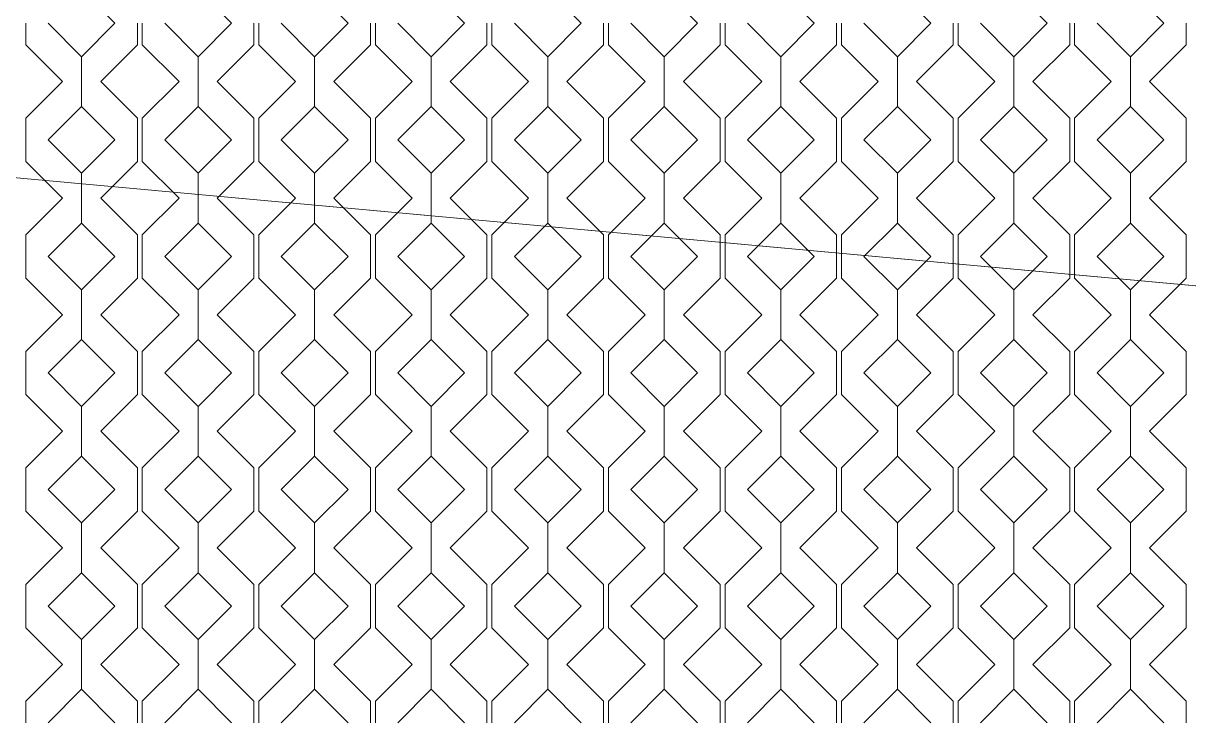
# Model space of a CAD drawing. Header units: millimetres. Extents: x -20794 to 71174, y -103753 to 30644.
# Drawn here: x 18833 to 22167, y 15667 to 17667 of the extents above; entities that cross this region are included whole.
import ezdxf

# ---------------------------------------------------------------- set-up
doc = ezdxf.new("R2010")
doc.units = ezdxf.units.MM
doc.header["$MEASUREMENT"] = 0
doc.layers.add('2D - Общий_Ном._пера__1', color=7, linetype='Continuous', lineweight=13)
doc.layers.add('Местность - Рельеф_Ном._пера__1', color=7, linetype='Continuous', lineweight=13)
doc.layers.add('Местность - Рельеф', color=7, linetype='Continuous')
doc.layers.add('Местность - Рельеф_Ном._пера__102', color=7, linetype='Continuous', lineweight=5, true_color=0xcccccc)

# ---------------------------------------------------------------- blocks, each defined once
blk = doc.blocks.new('*X1')
at = {"layer": 'Местность - Рельеф_Ном._пера__102', "color": 254, "linetype": 'Continuous', "lineweight": 5, "true_color": 0xcccccc}
for p, q in [((18999.981165, 17762.0786), (19095.4108, 17666.649)), ((19333.314165, 17762.0786), (19428.7438, 17666.649)), ((19666.647165, 17762.0786), (19762.0768, 17666.649)), ((19999.980165, 17762.0786), (20095.4098, 17666.649)), ((20333.313165, 17762.0786), (20428.7428, 17666.649)), ((20666.646165, 17762.0786), (20762.0758, 17666.649)), ((20999.979165, 17762.0786), (21095.4088, 17666.649)), ((21333.312165, 17762.0786), (21428.7418, 17666.649)), ((21666.645165, 17762.0786), (21762.0748, 17666.649)), ((21999.978165, 17762.0786), (22095.4078, 17666.649)), ((18840.412, 17666.649), (18840.412, 17604.905)), ((18999.981, 17571.22), (18904.552, 17666.649)), ((19095.4106, 17666.649), (18999.981, 17571.22)), ((19159.55, 17666.649), (19159.55, 17604.905)), ((19173.745, 17666.649), (19173.745, 17604.905)), ((19333.314, 17571.22), (19237.885, 17666.649)), ((19428.7436, 17666.649), (19333.314, 17571.22)), ((19492.883, 17666.649), (19492.883, 17604.905)), ((19507.078, 17666.649), (19507.078, 17604.905)), ((19666.647, 17571.22), (19571.218, 17666.649)), ((19762.0766, 17666.649), (19666.647, 17571.22)), ((19826.216, 17666.649), (19826.216, 17604.905)), ((19840.411, 17666.649), (19840.411, 17604.905)), ((19999.98, 17571.22), (19904.551, 17666.649)), ((20095.4096, 17666.649), (19999.98, 17571.22)), ((20159.549, 17666.649), (20159.549, 17604.905)), ((20173.744, 17666.649), (20173.744, 17604.905)), ((20333.313, 17571.22), (20237.884, 17666.649)), ((20428.7426, 17666.649), (20333.313, 17571.22)), ((20492.882, 17666.649), (20492.882, 17604.905)), ((20507.077, 17666.649), (20507.077, 17604.905)), ((20666.646, 17571.22), (20571.217, 17666.649)), ((20762.0756, 17666.649), (20666.646, 17571.22)), ((20826.215, 17666.649), (20826.215, 17604.905)), ((20840.41, 17666.649), (20840.41, 17604.905)), ((20999.979, 17571.22), (20904.55, 17666.649)), ((21095.4086, 17666.649), (20999.979, 17571.22)), ((21159.548, 17666.649), (21159.548, 17604.905)), ((21173.743, 17666.649), (21173.743, 17604.905)), ((21333.312, 17571.22), (21237.883, 17666.649)), ((21428.7416, 17666.649), (21333.312, 17571.22)), ((21492.881, 17666.649), (21492.881, 17604.905)), ((21507.076, 17666.649), (21507.076, 17604.905)), ((21666.645, 17571.22), (21571.216, 17666.649)), ((21762.0746, 17666.649), (21666.645, 17571.22)), ((21826.214, 17666.649), (21826.214, 17604.905)), ((21840.409, 17666.649), (21840.409, 17604.905)), ((21999.978, 17571.22), (21904.549, 17666.649)), ((22095.4076, 17666.649), (21999.978, 17571.22)), ((22159.547, 17666.649), (22159.547, 17604.905)), ((18945.334, 17499.983), (18840.412, 17604.905)), ((19159.55, 17604.905), (19054.6279, 17499.983)), ((19278.667, 17499.983), (19173.745, 17604.905)), ((19492.883, 17604.905), (19387.9609, 17499.983)), ((19612, 17499.983), (19507.078, 17604.905)), ((19826.216, 17604.905), (19721.2939, 17499.983)), ((19945.333, 17499.983), (19840.411, 17604.905)), ((20159.549, 17604.905), (20054.6269, 17499.983)), ((20278.666, 17499.983), (20173.744, 17604.905)), ((20492.882, 17604.905), (20387.9599, 17499.983)), ((20611.999, 17499.983), (20507.077, 17604.905)), ((20826.215, 17604.905), (20721.2929, 17499.983)), ((20945.332, 17499.983), (20840.41, 17604.905)), ((21159.548, 17604.905), (21054.6259, 17499.983)), ((21278.665, 17499.983), (21173.743, 17604.905)), ((21492.881, 17604.905), (21387.9589, 17499.983)), ((21611.998, 17499.983), (21507.076, 17604.905)), ((21826.214, 17604.905), (21721.2919, 17499.983)), ((21945.331, 17499.983), (21840.409, 17604.905)), ((22159.547, 17604.905), (22054.6249, 17499.983)), ((18999.981, 17428.7456), (18999.981, 17571.22)), ((18999.981165, 17571.22), (18999.981165, 17428.7456)), ((19333.314, 17428.7456), (19333.314, 17571.22)), ((19333.314165, 17571.22), (19333.314165, 17428.7456)), ((19666.647, 17428.7456), (19666.647, 17571.22)), ((19666.647165, 17571.22), (19666.647165, 17428.7456)), ((19999.98, 17428.7456), (19999.98, 17571.22)), ((19999.980165, 17571.22), (19999.980165, 17428.7456)), ((20333.313, 17428.7456), (20333.313, 17571.22)), ((20333.313165, 17571.22), (20333.313165, 17428.7456)), ((20666.646, 17428.7456), (20666.646, 17571.22)), ((20666.646165, 17571.22), (20666.646165, 17428.7456)), ((20999.979, 17428.7456), (20999.979, 17571.22)), ((20999.979165, 17571.22), (20999.979165, 17428.7456)), ((21333.312, 17428.7456), (21333.312, 17571.22)), ((21333.312165, 17571.22), (21333.312165, 17428.7456)), ((21666.645, 17428.7456), (21666.645, 17571.22)), ((21666.645165, 17571.22), (21666.645165, 17428.7456)), ((21999.978, 17428.7456), (21999.978, 17571.22)), ((21999.978165, 17571.22), (21999.978165, 17428.7456)), ((18840.412, 17395.0605), (18945.334, 17499.983)), ((19054.6279, 17499.983), (19159.55, 17395.0605)), ((19173.745, 17395.0605), (19278.667, 17499.983)), ((19387.9609, 17499.983), (19492.883, 17395.0605)), ((19507.078, 17395.0605), (19612, 17499.983)), ((19721.2939, 17499.983), (19826.216, 17395.0605)), ((19840.411, 17395.0605), (19945.333, 17499.983)), ((20054.6269, 17499.983), (20159.549, 17395.0605)), ((20173.744, 17395.0605), (20278.666, 17499.983)), ((20387.9599, 17499.983), (20492.882, 17395.0605)), ((20507.077, 17395.0605), (20611.999, 17499.983)), ((20721.2929, 17499.983), (20826.215, 17395.0605)), ((20840.41, 17395.0605), (20945.332, 17499.983)), ((21054.6259, 17499.983), (21159.548, 17395.0605)), ((21173.743, 17395.0605), (21278.665, 17499.983)), ((21387.9589, 17499.983), (21492.881, 17395.0605)), ((21507.076, 17395.0605), (21611.998, 17499.983)), ((21721.2919, 17499.983), (21826.214, 17395.0605)), ((21840.409, 17395.0605), (21945.331, 17499.983)), ((22054.6249, 17499.983), (22159.547, 17395.0605)), ((18904.552, 17333.316165), (18999.981, 17428.7458)), ((18999.981165, 17428.7456), (19095.4108, 17333.316)), ((19237.885, 17333.316165), (19333.314, 17428.7458)), ((19333.314165, 17428.7456), (19428.7438, 17333.316)), ((19571.218, 17333.316165), (19666.647, 17428.7458)), ((19666.647165, 17428.7456), (19762.0768, 17333.316)), ((19904.551, 17333.316165), (19999.98, 17428.7458)), ((19999.980165, 17428.7456), (20095.4098, 17333.316)), ((20237.884, 17333.316165), (20333.313, 17428.7458)), ((20333.313165, 17428.7456), (20428.7428, 17333.316)), ((20571.217, 17333.316165), (20666.646, 17428.7458)), ((20666.646165, 17428.7456), (20762.0758, 17333.316)), ((20904.55, 17333.316165), (20999.979, 17428.7458)), ((20999.979165, 17428.7456), (21095.4088, 17333.316)), ((21237.883, 17333.316165), (21333.312, 17428.7458)), ((21333.312165, 17428.7456), (21428.7418, 17333.316)), ((21571.216, 17333.316165), (21666.645, 17428.7458)), ((21666.645165, 17428.7456), (21762.0748, 17333.316)), ((21904.549, 17333.316165), (21999.978, 17428.7458)), ((21999.978165, 17428.7456), (22095.4078, 17333.316)), ((18840.412, 17395.0605), (18840.412, 17333.316)), ((19159.55, 17395.0605), (19159.55, 17333.316)), ((19173.745, 17395.0605), (19173.745, 17333.316)), ((19492.883, 17395.0605), (19492.883, 17333.316)), ((19507.078, 17395.0605), (19507.078, 17333.316)), ((19826.216, 17395.0605), (19826.216, 17333.316)), ((19840.411, 17395.0605), (19840.411, 17333.316)), ((20159.549, 17395.0605), (20159.549, 17333.316)), ((20173.744, 17395.0605), (20173.744, 17333.316)), ((20492.882, 17395.0605), (20492.882, 17333.316)), ((20507.077, 17395.0605), (20507.077, 17333.316)), ((20826.215, 17395.0605), (20826.215, 17333.316)), ((20840.41, 17395.0605), (20840.41, 17333.316)), ((21159.548, 17395.0605), (21159.548, 17333.316)), ((21173.743, 17395.0605), (21173.743, 17333.316)), ((21492.881, 17395.0605), (21492.881, 17333.316)), ((21507.076, 17395.0605), (21507.076, 17333.316)), ((21826.214, 17395.0605), (21826.214, 17333.316)), ((21840.409, 17395.0605), (21840.409, 17333.316)), ((22159.547, 17395.0605), (22159.547, 17333.316)), ((18840.412, 17333.316), (18840.412, 17271.572)), ((18999.981, 17237.887), (18904.552, 17333.316)), ((19095.4106, 17333.316), (18999.981, 17237.887)), ((19159.55, 17333.316), (19159.55, 17271.572)), ((19173.745, 17333.316), (19173.745, 17271.572)), ((19333.314, 17237.887), (19237.885, 17333.316)), ((19428.7436, 17333.316), (19333.314, 17237.887)), ((19492.883, 17333.316), (19492.883, 17271.572)), ((19507.078, 17333.316), (19507.078, 17271.572)), ((19666.647, 17237.887), (19571.218, 17333.316)), ((19762.0766, 17333.316), (19666.647, 17237.887)), ((19826.216, 17333.316), (19826.216, 17271.572)), ((19840.411, 17333.316), (19840.411, 17271.572)), ((19999.98, 17237.887), (19904.551, 17333.316)), ((20095.4096, 17333.316), (19999.98, 17237.887)), ((20159.549, 17333.316), (20159.549, 17271.572)), ((20173.744, 17333.316), (20173.744, 17271.572)), ((20333.313, 17237.887), (20237.884, 17333.316)), ((20428.7426, 17333.316), (20333.313, 17237.887)), ((20492.882, 17333.316), (20492.882, 17271.572)), ((20507.077, 17333.316), (20507.077, 17271.572)), ((20666.646, 17237.887), (20571.217, 17333.316)), ((20762.0756, 17333.316), (20666.646, 17237.887)), ((20826.215, 17333.316), (20826.215, 17271.572)), ((20840.41, 17333.316), (20840.41, 17271.572)), ((20999.979, 17237.887), (20904.55, 17333.316)), ((21095.4086, 17333.316), (20999.979, 17237.887)), ((21159.548, 17333.316), (21159.548, 17271.572)), ((21173.743, 17333.316), (21173.743, 17271.572)), ((21333.312, 17237.887), (21237.883, 17333.316)), ((21428.7416, 17333.316), (21333.312, 17237.887)), ((21492.881, 17333.316), (21492.881, 17271.572)), ((21507.076, 17333.316), (21507.076, 17271.572)), ((21666.645, 17237.887), (21571.216, 17333.316)), ((21762.0746, 17333.316), (21666.645, 17237.887)), ((21826.214, 17333.316), (21826.214, 17271.572)), ((21840.409, 17333.316), (21840.409, 17271.572)), ((21999.978, 17237.887), (21904.549, 17333.316)), ((22095.4076, 17333.316), (21999.978, 17237.887)), ((22159.547, 17333.316), (22159.547, 17271.572)), ((18945.334, 17166.65), (18840.412, 17271.572)), ((19159.55, 17271.572), (19054.6279, 17166.65)), ((19278.667, 17166.65), (19173.745, 17271.572)), ((19492.883, 17271.572), (19387.9609, 17166.65)), ((19612, 17166.65), (19507.078, 17271.572)), ((19826.216, 17271.572), (19721.2939, 17166.65)), ((19945.333, 17166.65), (19840.411, 17271.572)), ((20159.549, 17271.572), (20054.6269, 17166.65)), ((20278.666, 17166.65), (20173.744, 17271.572)), ((20492.882, 17271.572), (20387.9599, 17166.65)), ((20611.999, 17166.65), (20507.077, 17271.572)), ((20826.215, 17271.572), (20721.2929, 17166.65)), ((20945.332, 17166.65), (20840.41, 17271.572)), ((21159.548, 17271.572), (21054.6259, 17166.65)), ((21278.665, 17166.65), (21173.743, 17271.572)), ((21492.881, 17271.572), (21387.9589, 17166.65)), ((21611.998, 17166.65), (21507.076, 17271.572)), ((21826.214, 17271.572), (21721.2919, 17166.65)), ((21945.331, 17166.65), (21840.409, 17271.572)), ((22159.547, 17271.572), (22054.6249, 17166.65)), ((18999.981, 17095.4126), (18999.981, 17237.887)), ((18999.981165, 17237.887), (18999.981165, 17095.4126)), ((19333.314, 17095.4126), (19333.314, 17237.887)), ((19333.314165, 17237.887), (19333.314165, 17095.4126)), ((19666.647, 17095.4126), (19666.647, 17237.887)), ((19666.647165, 17237.887), (19666.647165, 17095.4126)), ((19999.98, 17095.4126), (19999.98, 17237.887)), ((19999.980165, 17237.887), (19999.980165, 17095.4126)), ((20333.313, 17095.4126), (20333.313, 17237.887)), ((20333.313165, 17237.887), (20333.313165, 17095.4126)), ((20666.646, 17095.4126), (20666.646, 17237.887)), ((20666.646165, 17237.887), (20666.646165, 17095.4126)), ((20999.979, 17095.4126), (20999.979, 17237.887)), ((20999.979165, 17237.887), (20999.979165, 17095.4126)), ((21333.312, 17095.4126), (21333.312, 17237.887)), ((21333.312165, 17237.887), (21333.312165, 17095.4126)), ((21666.645, 17095.4126), (21666.645, 17237.887)), ((21666.645165, 17237.887), (21666.645165, 17095.4126)), ((21999.978, 17095.4126), (21999.978, 17237.887)), ((21999.978165, 17237.887), (21999.978165, 17095.4126)), ((18840.412, 17061.7275), (18945.334, 17166.65)), ((19054.6279, 17166.65), (19159.55, 17061.7275)), ((19173.745, 17061.7275), (19278.667, 17166.65)), ((19387.9609, 17166.65), (19492.883, 17061.7275)), ((19507.078, 17061.7275), (19612, 17166.65)), ((19721.2939, 17166.65), (19826.216, 17061.7275)), ((19840.411, 17061.7275), (19945.333, 17166.65)), ((20054.6269, 17166.65), (20159.549, 17061.7275)), ((20173.744, 17061.7275), (20278.666, 17166.65)), ((20387.9599, 17166.65), (20492.882, 17061.7275)), ((20507.077, 17061.7275), (20611.999, 17166.65)), ((20721.2929, 17166.65), (20826.215, 17061.7275)), ((20840.41, 17061.7275), (20945.332, 17166.65)), ((21054.6259, 17166.65), (21159.548, 17061.7275)), ((21173.743, 17061.7275), (21278.665, 17166.65)), ((21387.9589, 17166.65), (21492.881, 17061.7275)), ((21507.076, 17061.7275), (21611.998, 17166.65)), ((21721.2919, 17166.65), (21826.214, 17061.7275)), ((21840.409, 17061.7275), (21945.331, 17166.65)), ((22054.6249, 17166.65), (22159.547, 17061.7275)), ((18904.552, 16999.983165), (18999.981, 17095.4128)), ((18999.981165, 17095.4126), (19095.4108, 16999.983)), ((19237.885, 16999.983165), (19333.314, 17095.4128)), ((19333.314165, 17095.4126), (19428.7438, 16999.983)), ((19571.218, 16999.983165), (19666.647, 17095.4128)), ((19666.647165, 17095.4126), (19762.0768, 16999.983)), ((19904.551, 16999.983165), (19999.98, 17095.4128)), ((19999.980165, 17095.4126), (20095.4098, 16999.983)), ((20237.884, 16999.983165), (20333.313, 17095.4128)), ((20333.313165, 17095.4126), (20428.7428, 16999.983)), ((20571.217, 16999.983165), (20666.646, 17095.4128)), ((20666.646165, 17095.4126), (20762.0758, 16999.983)), ((20904.55, 16999.983165), (20999.979, 17095.4128)), ((20999.979165, 17095.4126), (21095.4088, 16999.983)), ((21237.883, 16999.983165), (21333.312, 17095.4128)), ((21333.312165, 17095.4126), (21428.7418, 16999.983)), ((21571.216, 16999.983165), (21666.645, 17095.4128)), ((21666.645165, 17095.4126), (21762.0748, 16999.983)), ((21904.549, 16999.983165), (21999.978, 17095.4128)), ((21999.978165, 17095.4126), (22095.4078, 16999.983)), ((18840.412, 17061.7275), (18840.412, 16999.983)), ((19159.55, 17061.7275), (19159.55, 16999.983)), ((19173.745, 17061.7275), (19173.745, 16999.983)), ((19492.883, 17061.7275), (19492.883, 16999.983)), ((19507.078, 17061.7275), (19507.078, 16999.983)), ((19826.216, 17061.7275), (19826.216, 16999.983)), ((19840.411, 17061.7275), (19840.411, 16999.983)), ((20159.549, 17061.7275), (20159.549, 16999.983)), ((20173.744, 17061.7275), (20173.744, 16999.983)), ((20492.882, 17061.7275), (20492.882, 16999.983)), ((20507.077, 17061.7275), (20507.077, 16999.983)), ((20826.215, 17061.7275), (20826.215, 16999.983)), ((20840.41, 17061.7275), (20840.41, 16999.983)), ((21159.548, 17061.7275), (21159.548, 16999.983)), ((21173.743, 17061.7275), (21173.743, 16999.983)), ((21492.881, 17061.7275), (21492.881, 16999.983)), ((21507.076, 17061.7275), (21507.076, 16999.983)), ((21826.214, 17061.7275), (21826.214, 16999.983)), ((21840.409, 17061.7275), (21840.409, 16999.983)), ((22159.547, 17061.7275), (22159.547, 16999.983)), ((18840.412, 16999.983), (18840.412, 16938.239)), ((18999.981, 16904.554), (18904.552, 16999.983)), ((19095.4106, 16999.983), (18999.981, 16904.554)), ((19159.55, 16999.983), (19159.55, 16938.239)), ((19173.745, 16999.983), (19173.745, 16938.239)), ((19333.314, 16904.554), (19237.885, 16999.983)), ((19428.7436, 16999.983), (19333.314, 16904.554)), ((19492.883, 16999.983), (19492.883, 16938.239)), ((19507.078, 16999.983), (19507.078, 16938.239)), ((19666.647, 16904.554), (19571.218, 16999.983)), ((19762.0766, 16999.983), (19666.647, 16904.554)), ((19826.216, 16999.983), (19826.216, 16938.239)), ((19840.411, 16999.983), (19840.411, 16938.239)), ((19999.98, 16904.554), (19904.551, 16999.983)), ((20095.4096, 16999.983), (19999.98, 16904.554)), ((20159.549, 16999.983), (20159.549, 16938.239)), ((20173.744, 16999.983), (20173.744, 16938.239)), ((20333.313, 16904.554), (20237.884, 16999.983)), ((20428.7426, 16999.983), (20333.313, 16904.554)), ((20492.882, 16999.983), (20492.882, 16938.239)), ((20507.077, 16999.983), (20507.077, 16938.239)), ((20666.646, 16904.554), (20571.217, 16999.983)), ((20762.0756, 16999.983), (20666.646, 16904.554)), ((20826.215, 16999.983), (20826.215, 16938.239)), ((20840.41, 16999.983), (20840.41, 16938.239)), ((20999.979, 16904.554), (20904.55, 16999.983)), ((21095.4086, 16999.983), (20999.979, 16904.554)), ((21159.548, 16999.983), (21159.548, 16938.239)), ((21173.743, 16999.983), (21173.743, 16938.239)), ((21333.312, 16904.554), (21237.883, 16999.983)), ((21428.7416, 16999.983), (21333.312, 16904.554)), ((21492.881, 16999.983), (21492.881, 16938.239)), ((21507.076, 16999.983), (21507.076, 16938.239)), ((21666.645, 16904.554), (21571.216, 16999.983)), ((21762.0746, 16999.983), (21666.645, 16904.554)), ((21826.214, 16999.983), (21826.214, 16938.239)), ((21840.409, 16999.983), (21840.409, 16938.239)), ((21999.978, 16904.554), (21904.549, 16999.983)), ((22095.4076, 16999.983), (21999.978, 16904.554)), ((22159.547, 16999.983), (22159.547, 16938.239)), ((18945.334, 16833.317), (18840.412, 16938.239)), ((19159.55, 16938.239), (19054.6279, 16833.317)), ((19278.667, 16833.317), (19173.745, 16938.239)), ((19492.883, 16938.239), (19387.9609, 16833.317)), ((19612, 16833.317), (19507.078, 16938.239)), ((19826.216, 16938.239), (19721.2939, 16833.317)), ((19945.333, 16833.317), (19840.411, 16938.239)), ((20159.549, 16938.239), (20054.6269, 16833.317)), ((20278.666, 16833.317), (20173.744, 16938.239)), ((20492.882, 16938.239), (20387.9599, 16833.317)), ((20611.999, 16833.317), (20507.077, 16938.239)), ((20826.215, 16938.239), (20721.2929, 16833.317)), ((20945.332, 16833.317), (20840.41, 16938.239)), ((21159.548, 16938.239), (21054.6259, 16833.317)), ((21278.665, 16833.317), (21173.743, 16938.239)), ((21492.881, 16938.239), (21387.9589, 16833.317)), ((21611.998, 16833.317), (21507.076, 16938.239)), ((21826.214, 16938.239), (21721.2919, 16833.317)), ((21945.331, 16833.317), (21840.409, 16938.239)), ((22159.547, 16938.239), (22054.6249, 16833.317)), ((18999.981, 16762.0796), (18999.981, 16904.554)), ((18999.981165, 16904.554), (18999.981165, 16762.0796)), ((19333.314, 16762.0796), (19333.314, 16904.554)), ((19333.314165, 16904.554), (19333.314165, 16762.0796)), ((19666.647, 16762.0796), (19666.647, 16904.554)), ((19666.647165, 16904.554), (19666.647165, 16762.0796)), ((19999.98, 16762.0796), (19999.98, 16904.554)), ((19999.980165, 16904.554), (19999.980165, 16762.0796)), ((20333.313, 16762.0796), (20333.313, 16904.554)), ((20333.313165, 16904.554), (20333.313165, 16762.0796)), ((20666.646, 16762.0796), (20666.646, 16904.554)), ((20666.646165, 16904.554), (20666.646165, 16762.0796)), ((20999.979, 16762.0796), (20999.979, 16904.554)), ((20999.979165, 16904.554), (20999.979165, 16762.0796)), ((21333.312, 16762.0796), (21333.312, 16904.554)), ((21333.312165, 16904.554), (21333.312165, 16762.0796)), ((21666.645, 16762.0796), (21666.645, 16904.554)), ((21666.645165, 16904.554), (21666.645165, 16762.0796)), ((21999.978, 16762.0796), (21999.978, 16904.554)), ((21999.978165, 16904.554), (21999.978165, 16762.0796)), ((18840.412, 16728.3945), (18945.334, 16833.317)), ((19054.6279, 16833.317), (19159.55, 16728.3945)), ((19173.745, 16728.3945), (19278.667, 16833.317)), ((19387.9609, 16833.317), (19492.883, 16728.3945)), ((19507.078, 16728.3945), (19612, 16833.317)), ((19721.2939, 16833.317), (19826.216, 16728.3945)), ((19840.411, 16728.3945), (19945.333, 16833.317)), ((20054.6269, 16833.317), (20159.549, 16728.3945)), ((20173.744, 16728.3945), (20278.666, 16833.317)), ((20387.9599, 16833.317), (20492.882, 16728.3945)), ((20507.077, 16728.3945), (20611.999, 16833.317)), ((20721.2929, 16833.317), (20826.215, 16728.3945)), ((20840.41, 16728.3945), (20945.332, 16833.317)), ((21054.6259, 16833.317), (21159.548, 16728.3945)), ((21173.743, 16728.3945), (21278.665, 16833.317)), ((21387.9589, 16833.317), (21492.881, 16728.3945)), ((21507.076, 16728.3945), (21611.998, 16833.317)), ((21721.2919, 16833.317), (21826.214, 16728.3945)), ((21840.409, 16728.3945), (21945.331, 16833.317)), ((22054.6249, 16833.317), (22159.547, 16728.3945)), ((18904.552, 16666.650165), (18999.981, 16762.0798)), ((18999.981165, 16762.0796), (19095.4108, 16666.65)), ((19237.885, 16666.650165), (19333.314, 16762.0798)), ((19333.314165, 16762.0796), (19428.7438, 16666.65)), ((19571.218, 16666.650165), (19666.647, 16762.0798)), ((19666.647165, 16762.0796), (19762.0768, 16666.65)), ((19904.551, 16666.650165), (19999.98, 16762.0798)), ((19999.980165, 16762.0796), (20095.4098, 16666.65)), ((20237.884, 16666.650165), (20333.313, 16762.0798)), ((20333.313165, 16762.0796), (20428.7428, 16666.65)), ((20571.217, 16666.650165), (20666.646, 16762.0798)), ((20666.646165, 16762.0796), (20762.0758, 16666.65)), ((20904.55, 16666.650165), (20999.979, 16762.0798)), ((20999.979165, 16762.0796), (21095.4088, 16666.65)), ((21237.883, 16666.650165), (21333.312, 16762.0798)), ((21333.312165, 16762.0796), (21428.7418, 16666.65)), ((21571.216, 16666.650165), (21666.645, 16762.0798)), ((21666.645165, 16762.0796), (21762.0748, 16666.65)), ((21904.549, 16666.650165), (21999.978, 16762.0798)), ((21999.978165, 16762.0796), (22095.4078, 16666.65)), ((18840.412, 16728.3945), (18840.412, 16666.65)), ((19159.55, 16728.3945), (19159.55, 16666.65)), ((19173.745, 16728.3945), (19173.745, 16666.65)), ((19492.883, 16728.3945), (19492.883, 16666.65)), ((19507.078, 16728.3945), (19507.078, 16666.65)), ((19826.216, 16728.3945), (19826.216, 16666.65)), ((19840.411, 16728.3945), (19840.411, 16666.65)), ((20159.549, 16728.3945), (20159.549, 16666.65)), ((20173.744, 16728.3945), (20173.744, 16666.65)), ((20492.882, 16728.3945), (20492.882, 16666.65)), ((20507.077, 16728.3945), (20507.077, 16666.65)), ((20826.215, 16728.3945), (20826.215, 16666.65)), ((20840.41, 16728.3945), (20840.41, 16666.65)), ((21159.548, 16728.3945), (21159.548, 16666.65)), ((21173.743, 16728.3945), (21173.743, 16666.65)), ((21492.881, 16728.3945), (21492.881, 16666.65)), ((21507.076, 16728.3945), (21507.076, 16666.65)), ((21826.214, 16728.3945), (21826.214, 16666.65)), ((21840.409, 16728.3945), (21840.409, 16666.65)), ((22159.547, 16728.3945), (22159.547, 16666.65)), ((18840.412, 16666.65), (18840.412, 16604.906)), ((18999.981, 16571.221), (18904.552, 16666.65)), ((19095.4106, 16666.65), (18999.981, 16571.221)), ((19159.55, 16666.65), (19159.55, 16604.906)), ((19173.745, 16666.65), (19173.745, 16604.906)), ((19333.314, 16571.221), (19237.885, 16666.65)), ((19428.7436, 16666.65), (19333.314, 16571.221)), ((19492.883, 16666.65), (19492.883, 16604.906)), ((19507.078, 16666.65), (19507.078, 16604.906)), ((19666.647, 16571.221), (19571.218, 16666.65)), ((19762.0766, 16666.65), (19666.647, 16571.221)), ((19826.216, 16666.65), (19826.216, 16604.906)), ((19840.411, 16666.65), (19840.411, 16604.906)), ((19999.98, 16571.221), (19904.551, 16666.65)), ((20095.4096, 16666.65), (19999.98, 16571.221)), ((20159.549, 16666.65), (20159.549, 16604.906)), ((20173.744, 16666.65), (20173.744, 16604.906)), ((20333.313, 16571.221), (20237.884, 16666.65)), ((20428.7426, 16666.65), (20333.313, 16571.221)), ((20492.882, 16666.65), (20492.882, 16604.906)), ((20507.077, 16666.65), (20507.077, 16604.906)), ((20666.646, 16571.221), (20571.217, 16666.65)), ((20762.0756, 16666.65), (20666.646, 16571.221)), ((20826.215, 16666.65), (20826.215, 16604.906)), ((20840.41, 16666.65), (20840.41, 16604.906)), ((20999.979, 16571.221), (20904.55, 16666.65)), ((21095.4086, 16666.65), (20999.979, 16571.221)), ((21159.548, 16666.65), (21159.548, 16604.906)), ((21173.743, 16666.65), (21173.743, 16604.906)), ((21333.312, 16571.221), (21237.883, 16666.65)), ((21428.7416, 16666.65), (21333.312, 16571.221)), ((21492.881, 16666.65), (21492.881, 16604.906)), ((21507.076, 16666.65), (21507.076, 16604.906)), ((21666.645, 16571.221), (21571.216, 16666.65)), ((21762.0746, 16666.65), (21666.645, 16571.221)), ((21826.214, 16666.65), (21826.214, 16604.906)), ((21840.409, 16666.65), (21840.409, 16604.906)), ((21999.978, 16571.221), (21904.549, 16666.65)), ((22095.4076, 16666.65), (21999.978, 16571.221)), ((22159.547, 16666.65), (22159.547, 16604.906)), ((18945.334, 16499.984), (18840.412, 16604.906)), ((19159.55, 16604.906), (19054.6279, 16499.984)), ((19278.667, 16499.984), (19173.745, 16604.906)), ((19492.883, 16604.906), (19387.9609, 16499.984)), ((19612, 16499.984), (19507.078, 16604.906)), ((19826.216, 16604.906), (19721.2939, 16499.984)), ((19945.333, 16499.984), (19840.411, 16604.906)), ((20159.549, 16604.906), (20054.6269, 16499.984)), ((20278.666, 16499.984), (20173.744, 16604.906)), ((20492.882, 16604.906), (20387.9599, 16499.984)), ((20611.999, 16499.984), (20507.077, 16604.906)), ((20826.215, 16604.906), (20721.2929, 16499.984)), ((20945.332, 16499.984), (20840.41, 16604.906)), ((21159.548, 16604.906), (21054.6259, 16499.984)), ((21278.665, 16499.984), (21173.743, 16604.906)), ((21492.881, 16604.906), (21387.9589, 16499.984)), ((21611.998, 16499.984), (21507.076, 16604.906)), ((21826.214, 16604.906), (21721.2919, 16499.984)), ((21945.331, 16499.984), (21840.409, 16604.906)), ((22159.547, 16604.906), (22054.6249, 16499.984)), ((18999.981, 16428.7466), (18999.981, 16571.221)), ((18999.981165, 16571.221), (18999.981165, 16428.7466)), ((19333.314, 16428.7466), (19333.314, 16571.221)), ((19333.314165, 16571.221), (19333.314165, 16428.7466)), ((19666.647, 16428.7466), (19666.647, 16571.221)), ((19666.647165, 16571.221), (19666.647165, 16428.7466)), ((19999.98, 16428.7466), (19999.98, 16571.221)), ((19999.980165, 16571.221), (19999.980165, 16428.7466)), ((20333.313, 16428.7466), (20333.313, 16571.221)), ((20333.313165, 16571.221), (20333.313165, 16428.7466)), ((20666.646, 16428.7466), (20666.646, 16571.221)), ((20666.646165, 16571.221), (20666.646165, 16428.7466)), ((20999.979, 16428.7466), (20999.979, 16571.221)), ((20999.979165, 16571.221), (20999.979165, 16428.7466)), ((21333.312, 16428.7466), (21333.312, 16571.221)), ((21333.312165, 16571.221), (21333.312165, 16428.7466)), ((21666.645, 16428.7466), (21666.645, 16571.221)), ((21666.645165, 16571.221), (21666.645165, 16428.7466)), ((21999.978, 16428.7466), (21999.978, 16571.221)), ((21999.978165, 16571.221), (21999.978165, 16428.7466)), ((18840.412, 16395.0615), (18945.334, 16499.984)), ((19054.6279, 16499.984), (19159.55, 16395.0615)), ((19173.745, 16395.0615), (19278.667, 16499.984)), ((19387.9609, 16499.984), (19492.883, 16395.0615)), ((19507.078, 16395.0615), (19612, 16499.984)), ((19721.2939, 16499.984), (19826.216, 16395.0615)), ((19840.411, 16395.0615), (19945.333, 16499.984)), ((20054.6269, 16499.984), (20159.549, 16395.0615)), ((20173.744, 16395.0615), (20278.666, 16499.984)), ((20387.9599, 16499.984), (20492.882, 16395.0615)), ((20507.077, 16395.0615), (20611.999, 16499.984)), ((20721.2929, 16499.984), (20826.215, 16395.0615)), ((20840.41, 16395.0615), (20945.332, 16499.984)), ((21054.6259, 16499.984), (21159.548, 16395.0615)), ((21173.743, 16395.0615), (21278.665, 16499.984)), ((21387.9589, 16499.984), (21492.881, 16395.0615)), ((21507.076, 16395.0615), (21611.998, 16499.984)), ((21721.2919, 16499.984), (21826.214, 16395.0615)), ((21840.409, 16395.0615), (21945.331, 16499.984)), ((22054.6249, 16499.984), (22159.547, 16395.0615)), ((18904.552, 16333.317165), (18999.981, 16428.7468)), ((18999.981165, 16428.7466), (19095.4108, 16333.317)), ((19237.885, 16333.317165), (19333.314, 16428.7468)), ((19333.314165, 16428.7466), (19428.7438, 16333.317)), ((19571.218, 16333.317165), (19666.647, 16428.7468)), ((19666.647165, 16428.7466), (19762.0768, 16333.317)), ((19904.551, 16333.317165), (19999.98, 16428.7468)), ((19999.980165, 16428.7466), (20095.4098, 16333.317)), ((20237.884, 16333.317165), (20333.313, 16428.7468)), ((20333.313165, 16428.7466), (20428.7428, 16333.317)), ((20571.217, 16333.317165), (20666.646, 16428.7468)), ((20666.646165, 16428.7466), (20762.0758, 16333.317)), ((20904.55, 16333.317165), (20999.979, 16428.7468)), ((20999.979165, 16428.7466), (21095.4088, 16333.317)), ((21237.883, 16333.317165), (21333.312, 16428.7468)), ((21333.312165, 16428.7466), (21428.7418, 16333.317)), ((21571.216, 16333.317165), (21666.645, 16428.7468)), ((21666.645165, 16428.7466), (21762.0748, 16333.317)), ((21904.549, 16333.317165), (21999.978, 16428.7468)), ((21999.978165, 16428.7466), (22095.4078, 16333.317)), ((18840.412, 16395.0615), (18840.412, 16333.317)), ((19159.55, 16395.0615), (19159.55, 16333.317)), ((19173.745, 16395.0615), (19173.745, 16333.317)), ((19492.883, 16395.0615), (19492.883, 16333.317)), ((19507.078, 16395.0615), (19507.078, 16333.317)), ((19826.216, 16395.0615), (19826.216, 16333.317)), ((19840.411, 16395.0615), (19840.411, 16333.317)), ((20159.549, 16395.0615), (20159.549, 16333.317)), ((20173.744, 16395.0615), (20173.744, 16333.317)), ((20492.882, 16395.0615), (20492.882, 16333.317)), ((20507.077, 16395.0615), (20507.077, 16333.317)), ((20826.215, 16395.0615), (20826.215, 16333.317)), ((20840.41, 16395.0615), (20840.41, 16333.317)), ((21159.548, 16395.0615), (21159.548, 16333.317)), ((21173.743, 16395.0615), (21173.743, 16333.317)), ((21492.881, 16395.0615), (21492.881, 16333.317)), ((21507.076, 16395.0615), (21507.076, 16333.317)), ((21826.214, 16395.0615), (21826.214, 16333.317)), ((21840.409, 16395.0615), (21840.409, 16333.317)), ((22159.547, 16395.0615), (22159.547, 16333.317)), ((18840.412, 16333.317), (18840.412, 16271.573)), ((18999.981, 16237.888), (18904.552, 16333.317)), ((19095.4106, 16333.317), (18999.981, 16237.888)), ((19159.55, 16333.317), (19159.55, 16271.573)), ((19173.745, 16333.317), (19173.745, 16271.573)), ((19333.314, 16237.888), (19237.885, 16333.317)), ((19428.7436, 16333.317), (19333.314, 16237.888)), ((19492.883, 16333.317), (19492.883, 16271.573)), ((19507.078, 16333.317), (19507.078, 16271.573)), ((19666.647, 16237.888), (19571.218, 16333.317)), ((19762.0766, 16333.317), (19666.647, 16237.888)), ((19826.216, 16333.317), (19826.216, 16271.573)), ((19840.411, 16333.317), (19840.411, 16271.573)), ((19999.98, 16237.888), (19904.551, 16333.317)), ((20095.4096, 16333.317), (19999.98, 16237.888)), ((20159.549, 16333.317), (20159.549, 16271.573)), ((20173.744, 16333.317), (20173.744, 16271.573)), ((20333.313, 16237.888), (20237.884, 16333.317)), ((20428.7426, 16333.317), (20333.313, 16237.888)), ((20492.882, 16333.317), (20492.882, 16271.573)), ((20507.077, 16333.317), (20507.077, 16271.573)), ((20666.646, 16237.888), (20571.217, 16333.317)), ((20762.0756, 16333.317), (20666.646, 16237.888)), ((20826.215, 16333.317), (20826.215, 16271.573)), ((20840.41, 16333.317), (20840.41, 16271.573)), ((20999.979, 16237.888), (20904.55, 16333.317)), ((21095.4086, 16333.317), (20999.979, 16237.888)), ((21159.548, 16333.317), (21159.548, 16271.573)), ((21173.743, 16333.317), (21173.743, 16271.573)), ((21333.312, 16237.888), (21237.883, 16333.317)), ((21428.7416, 16333.317), (21333.312, 16237.888)), ((21492.881, 16333.317), (21492.881, 16271.573)), ((21507.076, 16333.317), (21507.076, 16271.573)), ((21666.645, 16237.888), (21571.216, 16333.317)), ((21762.0746, 16333.317), (21666.645, 16237.888)), ((21826.214, 16333.317), (21826.214, 16271.573)), ((21840.409, 16333.317), (21840.409, 16271.573)), ((21999.978, 16237.888), (21904.549, 16333.317)), ((22095.4076, 16333.317), (21999.978, 16237.888)), ((22159.547, 16333.317), (22159.547, 16271.573)), ((18945.334, 16166.651), (18840.412, 16271.573)), ((19159.55, 16271.573), (19054.6279, 16166.651)), ((19278.667, 16166.651), (19173.745, 16271.573)), ((19492.883, 16271.573), (19387.9609, 16166.651)), ((19612, 16166.651), (19507.078, 16271.573)), ((19826.216, 16271.573), (19721.2939, 16166.651)), ((19945.333, 16166.651), (19840.411, 16271.573)), ((20159.549, 16271.573), (20054.6269, 16166.651)), ((20278.666, 16166.651), (20173.744, 16271.573)), ((20492.882, 16271.573), (20387.9599, 16166.651)), ((20611.999, 16166.651), (20507.077, 16271.573)), ((20826.215, 16271.573), (20721.2929, 16166.651)), ((20945.332, 16166.651), (20840.41, 16271.573)), ((21159.548, 16271.573), (21054.6259, 16166.651)), ((21278.665, 16166.651), (21173.743, 16271.573)), ((21492.881, 16271.573), (21387.9589, 16166.651)), ((21611.998, 16166.651), (21507.076, 16271.573)), ((21826.214, 16271.573), (21721.2919, 16166.651)), ((21945.331, 16166.651), (21840.409, 16271.573)), ((22159.547, 16271.573), (22054.6249, 16166.651)), ((18999.981, 16095.4136), (18999.981, 16237.888)), ((18999.981165, 16237.888), (18999.981165, 16095.4136)), ((19333.314, 16095.4136), (19333.314, 16237.888)), ((19333.314165, 16237.888), (19333.314165, 16095.4136)), ((19666.647, 16095.4136), (19666.647, 16237.888)), ((19666.647165, 16237.888), (19666.647165, 16095.4136)), ((19999.98, 16095.4136), (19999.98, 16237.888)), ((19999.980165, 16237.888), (19999.980165, 16095.4136)), ((20333.313, 16095.4136), (20333.313, 16237.888)), ((20333.313165, 16237.888), (20333.313165, 16095.4136)), ((20666.646, 16095.4136), (20666.646, 16237.888)), ((20666.646165, 16237.888), (20666.646165, 16095.4136)), ((20999.979, 16095.4136), (20999.979, 16237.888)), ((20999.979165, 16237.888), (20999.979165, 16095.4136)), ((21333.312, 16095.4136), (21333.312, 16237.888)), ((21333.312165, 16237.888), (21333.312165, 16095.4136)), ((21666.645, 16095.4136), (21666.645, 16237.888)), ((21666.645165, 16237.888), (21666.645165, 16095.4136)), ((21999.978, 16095.4136), (21999.978, 16237.888)), ((21999.978165, 16237.888), (21999.978165, 16095.4136)), ((18840.412, 16061.7285), (18945.334, 16166.651)), ((19054.6279, 16166.651), (19159.55, 16061.7285)), ((19173.745, 16061.7285), (19278.667, 16166.651)), ((19387.9609, 16166.651), (19492.883, 16061.7285)), ((19507.078, 16061.7285), (19612, 16166.651)), ((19721.2939, 16166.651), (19826.216, 16061.7285)), ((19840.411, 16061.7285), (19945.333, 16166.651)), ((20054.6269, 16166.651), (20159.549, 16061.7285)), ((20173.744, 16061.7285), (20278.666, 16166.651)), ((20387.9599, 16166.651), (20492.882, 16061.7285)), ((20507.077, 16061.7285), (20611.999, 16166.651)), ((20721.2929, 16166.651), (20826.215, 16061.7285)), ((20840.41, 16061.7285), (20945.332, 16166.651)), ((21054.6259, 16166.651), (21159.548, 16061.7285)), ((21173.743, 16061.7285), (21278.665, 16166.651)), ((21387.9589, 16166.651), (21492.881, 16061.7285)), ((21507.076, 16061.7285), (21611.998, 16166.651)), ((21721.2919, 16166.651), (21826.214, 16061.7285)), ((21840.409, 16061.7285), (21945.331, 16166.651)), ((22054.6249, 16166.651), (22159.547, 16061.7285)), ((18904.552, 15999.984165), (18999.981, 16095.4138)), ((18999.981165, 16095.4136), (19095.4108, 15999.984)), ((19237.885, 15999.984165), (19333.314, 16095.4138)), ((19333.314165, 16095.4136), (19428.7438, 15999.984)), ((19571.218, 15999.984165), (19666.647, 16095.4138)), ((19666.647165, 16095.4136), (19762.0768, 15999.984)), ((19904.551, 15999.984165), (19999.98, 16095.4138)), ((19999.980165, 16095.4136), (20095.4098, 15999.984)), ((20237.884, 15999.984165), (20333.313, 16095.4138)), ((20333.313165, 16095.4136), (20428.7428, 15999.984)), ((20571.217, 15999.984165), (20666.646, 16095.4138)), ((20666.646165, 16095.4136), (20762.0758, 15999.984)), ((20904.55, 15999.984165), (20999.979, 16095.4138)), ((20999.979165, 16095.4136), (21095.4088, 15999.984)), ((21237.883, 15999.984165), (21333.312, 16095.4138)), ((21333.312165, 16095.4136), (21428.7418, 15999.984)), ((21571.216, 15999.984165), (21666.645, 16095.4138)), ((21666.645165, 16095.4136), (21762.0748, 15999.984)), ((21904.549, 15999.984165), (21999.978, 16095.4138)), ((21999.978165, 16095.4136), (22095.4078, 15999.984)), ((18840.412, 16061.7285), (18840.412, 15999.984)), ((19159.55, 16061.7285), (19159.55, 15999.984)), ((19173.745, 16061.7285), (19173.745, 15999.984)), ((19492.883, 16061.7285), (19492.883, 15999.984)), ((19507.078, 16061.7285), (19507.078, 15999.984)), ((19826.216, 16061.7285), (19826.216, 15999.984)), ((19840.411, 16061.7285), (19840.411, 15999.984)), ((20159.549, 16061.7285), (20159.549, 15999.984)), ((20173.744, 16061.7285), (20173.744, 15999.984)), ((20492.882, 16061.7285), (20492.882, 15999.984)), ((20507.077, 16061.7285), (20507.077, 15999.984)), ((20826.215, 16061.7285), (20826.215, 15999.984)), ((20840.41, 16061.7285), (20840.41, 15999.984)), ((21159.548, 16061.7285), (21159.548, 15999.984)), ((21173.743, 16061.7285), (21173.743, 15999.984)), ((21492.881, 16061.7285), (21492.881, 15999.984)), ((21507.076, 16061.7285), (21507.076, 15999.984)), ((21826.214, 16061.7285), (21826.214, 15999.984)), ((21840.409, 16061.7285), (21840.409, 15999.984)), ((22159.547, 16061.7285), (22159.547, 15999.984)), ((18840.412, 15999.984), (18840.412, 15938.24)), ((18999.981, 15904.555), (18904.552, 15999.984)), ((19095.4106, 15999.984), (18999.981, 15904.555)), ((19159.55, 15999.984), (19159.55, 15938.24)), ((19173.745, 15999.984), (19173.745, 15938.24)), ((19333.314, 15904.555), (19237.885, 15999.984)), ((19428.7436, 15999.984), (19333.314, 15904.555)), ((19492.883, 15999.984), (19492.883, 15938.24)), ((19507.078, 15999.984), (19507.078, 15938.24)), ((19666.647, 15904.555), (19571.218, 15999.984)), ((19762.0766, 15999.984), (19666.647, 15904.555)), ((19826.216, 15999.984), (19826.216, 15938.24)), ((19840.411, 15999.984), (19840.411, 15938.24)), ((19999.98, 15904.555), (19904.551, 15999.984)), ((20095.4096, 15999.984), (19999.98, 15904.555)), ((20159.549, 15999.984), (20159.549, 15938.24)), ((20173.744, 15999.984), (20173.744, 15938.24)), ((20333.313, 15904.555), (20237.884, 15999.984)), ((20428.7426, 15999.984), (20333.313, 15904.555)), ((20492.882, 15999.984), (20492.882, 15938.24)), ((20507.077, 15999.984), (20507.077, 15938.24)), ((20666.646, 15904.555), (20571.217, 15999.984)), ((20762.0756, 15999.984), (20666.646, 15904.555)), ((20826.215, 15999.984), (20826.215, 15938.24)), ((20840.41, 15999.984), (20840.41, 15938.24)), ((20999.979, 15904.555), (20904.55, 15999.984)), ((21095.4086, 15999.984), (20999.979, 15904.555)), ((21159.548, 15999.984), (21159.548, 15938.24)), ((21173.743, 15999.984), (21173.743, 15938.24)), ((21333.312, 15904.555), (21237.883, 15999.984)), ((21428.7416, 15999.984), (21333.312, 15904.555)), ((21492.881, 15999.984), (21492.881, 15938.24)), ((21507.076, 15999.984), (21507.076, 15938.24)), ((21666.645, 15904.555), (21571.216, 15999.984)), ((21762.0746, 15999.984), (21666.645, 15904.555)), ((21826.214, 15999.984), (21826.214, 15938.24)), ((21840.409, 15999.984), (21840.409, 15938.24)), ((21999.978, 15904.555), (21904.549, 15999.984)), ((22095.4076, 15999.984), (21999.978, 15904.555)), ((22159.547, 15999.984), (22159.547, 15938.24)), ((18945.334, 15833.318), (18840.412, 15938.24)), ((19159.55, 15938.24), (19054.6279, 15833.318)), ((19278.667, 15833.318), (19173.745, 15938.24)), ((19492.883, 15938.24), (19387.9609, 15833.318)), ((19612, 15833.318), (19507.078, 15938.24)), ((19826.216, 15938.24), (19721.2939, 15833.318)), ((19945.333, 15833.318), (19840.411, 15938.24)), ((20159.549, 15938.24), (20054.6269, 15833.318)), ((20278.666, 15833.318), (20173.744, 15938.24)), ((20492.882, 15938.24), (20387.9599, 15833.318)), ((20611.999, 15833.318), (20507.077, 15938.24)), ((20826.215, 15938.24), (20721.2929, 15833.318)), ((20945.332, 15833.318), (20840.41, 15938.24)), ((21159.548, 15938.24), (21054.6259, 15833.318)), ((21278.665, 15833.318), (21173.743, 15938.24)), ((21492.881, 15938.24), (21387.9589, 15833.318)), ((21611.998, 15833.318), (21507.076, 15938.24)), ((21826.214, 15938.24), (21721.2919, 15833.318)), ((21945.331, 15833.318), (21840.409, 15938.24)), ((22159.547, 15938.24), (22054.6249, 15833.318)), ((18999.981, 15762.0806), (18999.981, 15904.555)), ((18999.981165, 15904.555), (18999.981165, 15762.0806)), ((19333.314, 15762.0806), (19333.314, 15904.555)), ((19333.314165, 15904.555), (19333.314165, 15762.0806)), ((19666.647, 15762.0806), (19666.647, 15904.555)), ((19666.647165, 15904.555), (19666.647165, 15762.0806)), ((19999.98, 15762.0806), (19999.98, 15904.555)), ((19999.980165, 15904.555), (19999.980165, 15762.0806)), ((20333.313, 15762.0806), (20333.313, 15904.555)), ((20333.313165, 15904.555), (20333.313165, 15762.0806)), ((20666.646, 15762.0806), (20666.646, 15904.555)), ((20666.646165, 15904.555), (20666.646165, 15762.0806)), ((20999.979, 15762.0806), (20999.979, 15904.555)), ((20999.979165, 15904.555), (20999.979165, 15762.0806)), ((21333.312, 15762.0806), (21333.312, 15904.555)), ((21333.312165, 15904.555), (21333.312165, 15762.0806)), ((21666.645, 15762.0806), (21666.645, 15904.555)), ((21666.645165, 15904.555), (21666.645165, 15762.0806)), ((21999.978, 15762.0806), (21999.978, 15904.555)), ((21999.978165, 15904.555), (21999.978165, 15762.0806)), ((18840.412, 15728.3955), (18945.334, 15833.318)), ((19054.6279, 15833.318), (19159.55, 15728.3955)), ((19173.745, 15728.3955), (19278.667, 15833.318)), ((19387.9609, 15833.318), (19492.883, 15728.3955)), ((19507.078, 15728.3955), (19612, 15833.318)), ((19721.2939, 15833.318), (19826.216, 15728.3955)), ((19840.411, 15728.3955), (19945.333, 15833.318)), ((20054.6269, 15833.318), (20159.549, 15728.3955)), ((20173.744, 15728.3955), (20278.666, 15833.318)), ((20387.9599, 15833.318), (20492.882, 15728.3955)), ((20507.077, 15728.3955), (20611.999, 15833.318)), ((20721.2929, 15833.318), (20826.215, 15728.3955)), ((20840.41, 15728.3955), (20945.332, 15833.318)), ((21054.6259, 15833.318), (21159.548, 15728.3955)), ((21173.743, 15728.3955), (21278.665, 15833.318)), ((21387.9589, 15833.318), (21492.881, 15728.3955)), ((21507.076, 15728.3955), (21611.998, 15833.318)), ((21721.2919, 15833.318), (21826.214, 15728.3955)), ((21840.409, 15728.3955), (21945.331, 15833.318)), ((22054.6249, 15833.318), (22159.547, 15728.3955)), ((18904.552, 15666.651165), (18999.981, 15762.0808)), ((18999.981165, 15762.0806), (19095.4108, 15666.651)), ((19237.885, 15666.651165), (19333.314, 15762.0808)), ((19333.314165, 15762.0806), (19428.7438, 15666.651)), ((19571.218, 15666.651165), (19666.647, 15762.0808)), ((19666.647165, 15762.0806), (19762.0768, 15666.651)), ((19904.551, 15666.651165), (19999.98, 15762.0808)), ((19999.980165, 15762.0806), (20095.4098, 15666.651)), ((20237.884, 15666.651165), (20333.313, 15762.0808)), ((20333.313165, 15762.0806), (20428.7428, 15666.651)), ((20571.217, 15666.651165), (20666.646, 15762.0808)), ((20666.646165, 15762.0806), (20762.0758, 15666.651)), ((20904.55, 15666.651165), (20999.979, 15762.0808)), ((20999.979165, 15762.0806), (21095.4088, 15666.651)), ((21237.883, 15666.651165), (21333.312, 15762.0808)), ((21333.312165, 15762.0806), (21428.7418, 15666.651)), ((21571.216, 15666.651165), (21666.645, 15762.0808)), ((21666.645165, 15762.0806), (21762.0748, 15666.651)), ((21904.549, 15666.651165), (21999.978, 15762.0808)), ((21999.978165, 15762.0806), (22095.4078, 15666.651)), ((18840.412, 15728.3955), (18840.412, 15666.651)), ((19159.55, 15728.3955), (19159.55, 15666.651)), ((19173.745, 15728.3955), (19173.745, 15666.651)), ((19492.883, 15728.3955), (19492.883, 15666.651)), ((19507.078, 15728.3955), (19507.078, 15666.651)), ((19826.216, 15728.3955), (19826.216, 15666.651)), ((19840.411, 15728.3955), (19840.411, 15666.651)), ((20159.549, 15728.3955), (20159.549, 15666.651)), ((20173.744, 15728.3955), (20173.744, 15666.651)), ((20492.882, 15728.3955), (20492.882, 15666.651)), ((20507.077, 15728.3955), (20507.077, 15666.651)), ((20826.215, 15728.3955), (20826.215, 15666.651)), ((20840.41, 15728.3955), (20840.41, 15666.651)), ((21159.548, 15728.3955), (21159.548, 15666.651)), ((21173.743, 15728.3955), (21173.743, 15666.651)), ((21492.881, 15728.3955), (21492.881, 15666.651)), ((21507.076, 15728.3955), (21507.076, 15666.651)), ((21826.214, 15728.3955), (21826.214, 15666.651)), ((21840.409, 15728.3955), (21840.409, 15666.651)), ((22159.547, 15728.3955), (22159.547, 15666.651))]:
    blk.add_line(p, q, dxfattribs=at)

msp = doc.modelspace()

# ---------------------------------------------------------------- linework, layer by layer
at = {"layer": '2D - Общий_Ном._пера__1', "color": 7, "linetype": 'Continuous', "lineweight": 13}
msp.add_lwpolyline([(-4905, 2290.5), (-7499.8, 9225.9), (-5564.1, 14372.4), (317.6, 18305.2), (13911.7, 17674.1), (40785.6, 15212.3), (43732.7, -6092.9), (27148.7, -8854), (10066.7, -8138.6), (1640.5, -3517.8)], close=True, dxfattribs=at)
at = {"layer": 'Местность - Рельеф_Ном._пера__1', "color": 7, "linetype": 'Continuous', "lineweight": 13}
msp.add_line((17023, 17389.1), (25789.7, 16586), dxfattribs=at)

# ---------------------------------------------------------------- block references
at = {"layer": 'Местность - Рельеф', "color": 7, "lineweight": 13}
msp.add_blockref('*X1', (0, 0), dxfattribs=at)

doc.saveas('drawing.dxf')
